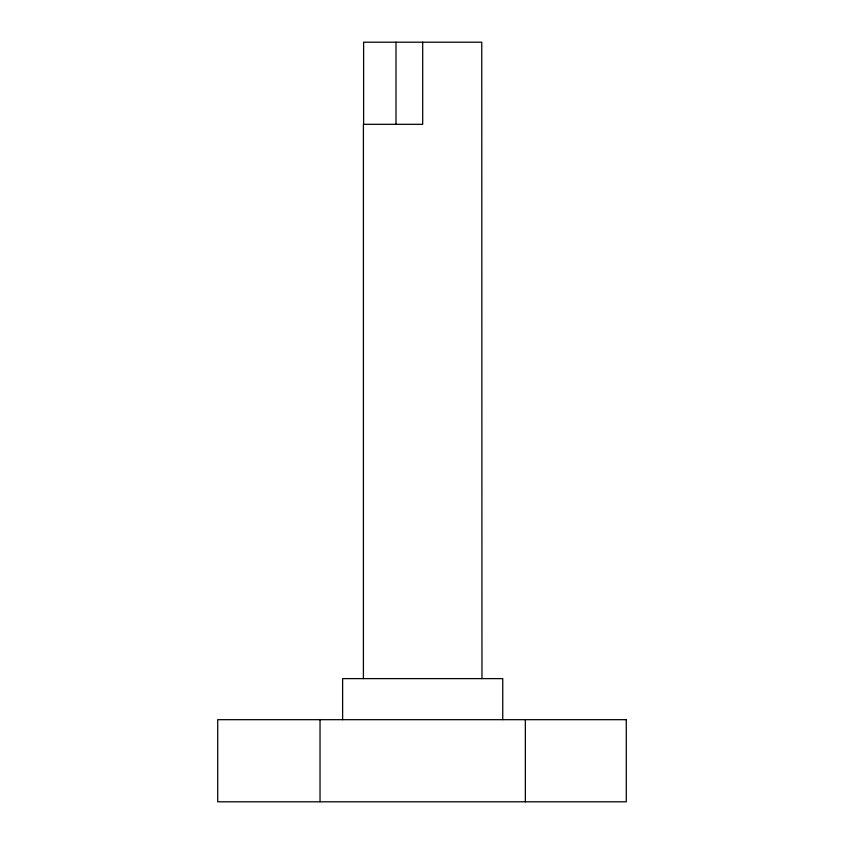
<?xml version="1.0" encoding="UTF-8"?>
<svg xmlns="http://www.w3.org/2000/svg" width="844" height="844" viewBox="0 0 844 844"><rect width="100%" height="100%" fill="white"/><g stroke="black" fill="none" stroke-linecap="round" stroke-linejoin="round"><path stroke-width="1.27" d="M525.337 719.679L525.337 801.8M502.75 719.679L502.75 678.618L342.622 678.618L342.622 719.679M481.966 678.618L481.755 42.2L363.616 42.2L363.616 124.321M422.686 42.2L422.686 124.321L363.405 124.321L363.405 678.618M395.994 42.2L395.994 124.321M320.034 719.679L320.034 801.8M626.28 719.679L217.72 719.679L217.72 801.8L626.28 801.8L626.28 719.679"/></g></svg>
